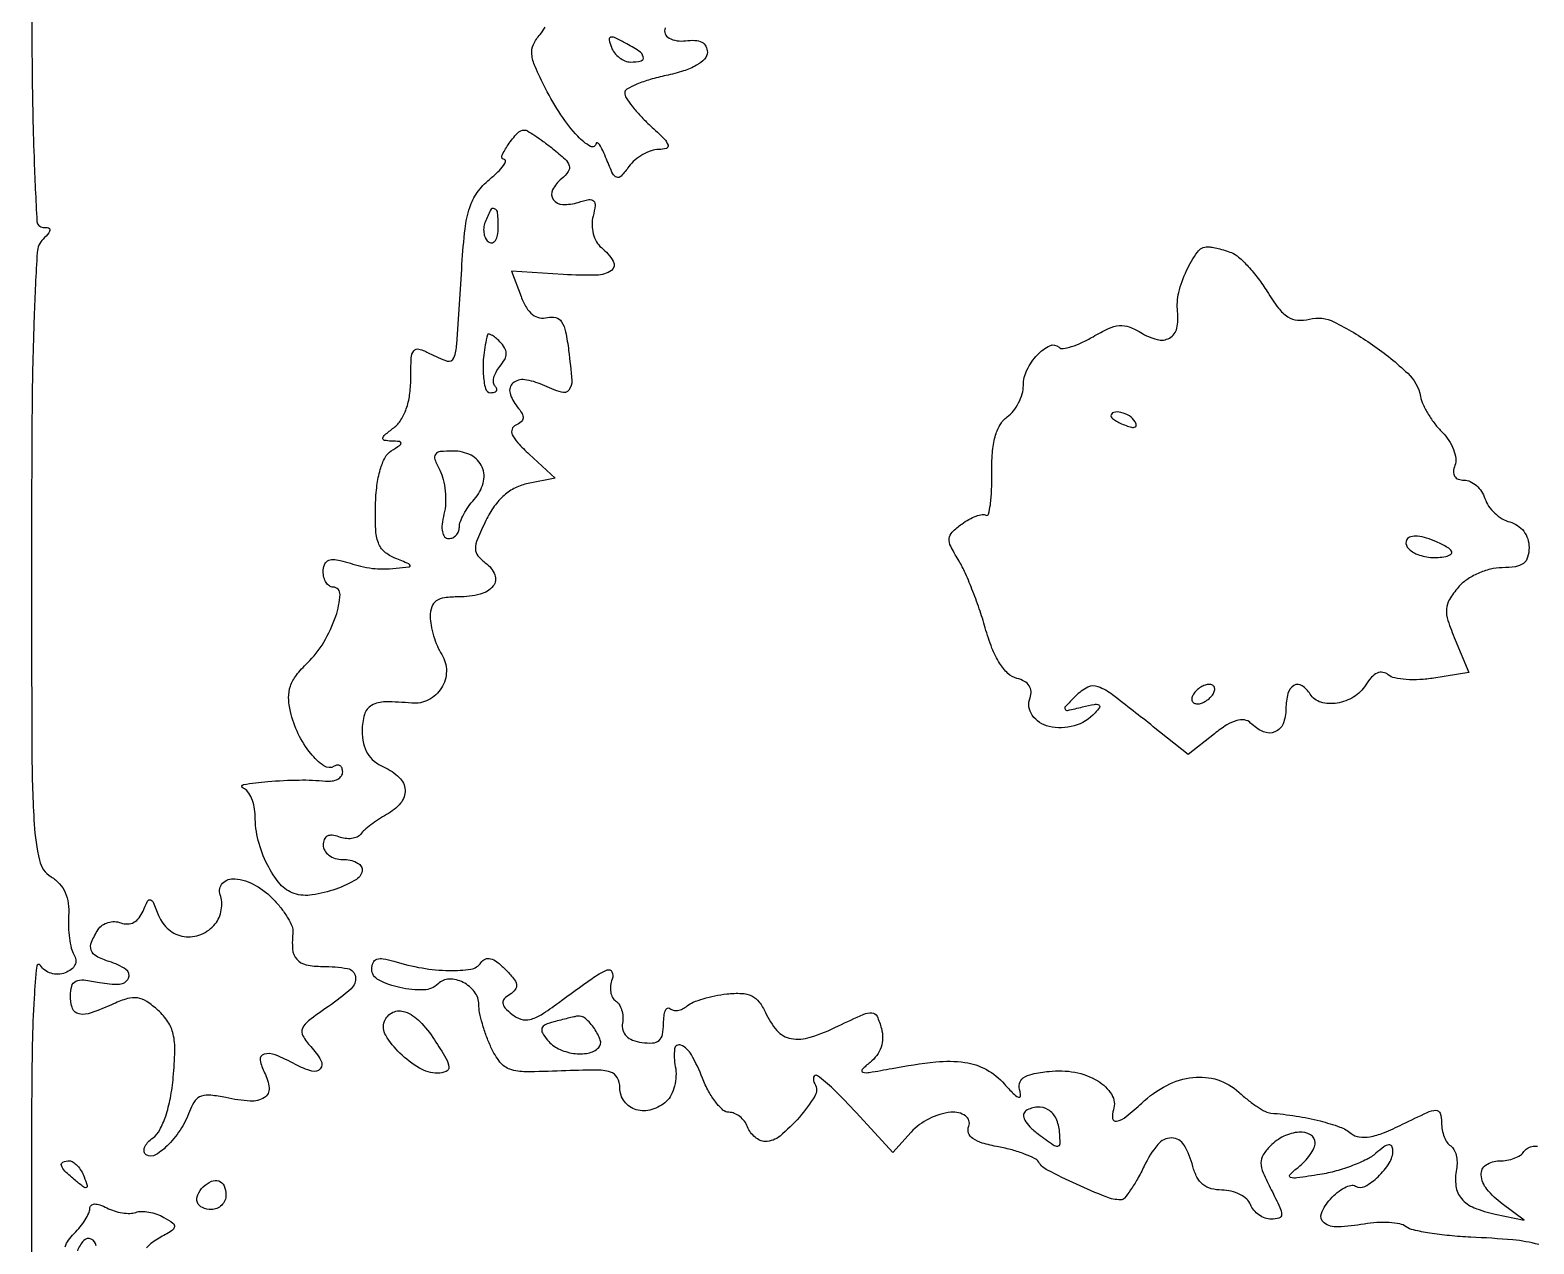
# Model space of a CAD drawing. Extents: x 0 to 4160, y 0 to 3120.
# Drawn here: x -0.1 to 154.5, y 2606.5 to 2731.3 of the extents above; entities that cross this region are included whole.
import ezdxf

# ---------------------------------------------------------------- set-up
doc = ezdxf.new("R2010")
doc.units = 0

msp = doc.modelspace()

# ---------------------------------------------------------------- linework, layer by layer
for points in [[(4159.499279, 606.274193, 0.000001), (4159.667734, 974.478125, 0.000057)], [(757.647081, 3119.740147, 0.000002), (520.492565, 3119.487217, 0.4139)], [(1964.75, 0.149832, 0.000016), (2717.930904, 0.232101, 0.000028), (3351.473438, 0.357111)], [(0, 2744.5, 0.001626), (0.053936, 2727.918699, 0.007325), (0.258955, 2718.229167, 0.004362), (0.553773, 2711.612699, 0.398701), (1.2, 2711, -0.051663), (1.742599, 2710.943785, -0.354955), (1.9, 2710.75, -0.180052), (1.777696, 2710.421376, -0.018208), (1.2, 2709.8, 0.184052), (0.580391, 2708.417609, 0.005181), (0.269012, 2701.794126, 0.007242), (0.058233, 2692.2713, 0.001912), (0, 2677.040547, 0.001004), (0.040569, 2656.834466, 0.014324), (0.275924, 2649.63135, 0.040762), (0.810098, 2645.915797, 0.199662), (2.014547, 2644.222988, -0.069607), (2.880245, 2643.4979, -0.078319), (3.473208, 2642.58938, -0.0732), (3.784219, 2641.490406, -0.05147), (3.818708, 2640.203824, 0.027303), (3.794086, 2639.056621, 0.025901), (3.893144, 2637.89297, 0.026826), (4.089402, 2636.874425, 0.077551), (4.367543, 2636.21432, -0.112211), (4.553817, 2635.67065, -0.140406), (4.462724, 2635.147476, -0.119737), (4.08723, 2634.692254, -0.069193), (3.462457, 2634.34722, -0.081949), (2.746237, 2634.199889, -0.082222), (2.021524, 2634.290755, -0.084753), (1.38293, 2634.605482, -0.095114), (0.914388, 2635.104283, 0.711851), (0.538302, 2635.015849, 0.01031), (0.268326, 2631.729261, 0.010736), (0.078176, 2626.962386, 0.00436), (0.015313, 2620.465608), (0, 2604.431215)], [(65.161823, 2731.510471, 0.39362), (65.560184, 2730.459999, 0.150241), (67.25, 2730.187142, -0.046913), (68.224577, 2730.230446, -0.109077), (68.926177, 2730.038803, -0.150451), (69.345903, 2729.621417, -0.122998), (69.5, 2729.004473, -0.192945), (69.222703, 2728.312637, -0.074068), (68.389675, 2727.66543, -0.05166), (67.058527, 2727.087788, -0.024576), (65.25, 2726.612392, 0.019148), (63.6215, 2726.203158, 0.029153), (62.248437, 2725.71316, 0.028634), (61.234769, 2725.213058, 0.270101), (61, 2724.810169, 0.147434), (61.147708, 2724.320128, 0.020468), (61.777269, 2723.450193, 0.021981), (62.632786, 2722.457538, 0.017027), (63.646023, 2721.452251, -0.009303), (65.056165, 2720.09574, -0.112671), (65.453971, 2719.463732, -0.422342), (65.283543, 2719.121338, -0.077584), (64.506265, 2719, 0.08151), (63.728077, 2718.872291, 0.047981), (62.865732, 2718.485938, 0.046451), (62.05527, 2717.919569, 0.058144), (61.429161, 2717.25, -0.024325), (60.628288, 2716.268399, -0.296623), (60.18148, 2716.149016, -0.208101), (59.778624, 2716.506621, -0.013019), (59.132305, 2718, 0.013197), (58.740727, 2718.903895, 0.036496), (58.403528, 2719.509344, 0.133861), (58.188519, 2719.699273, 0.531999), (58.063386, 2719.627555, -0.552727), (57.482724, 2719.319028, -0.076381), (56.168663, 2720.368538, -0.039628), (54.437633, 2722.575242, -0.028563), (52.858042, 2725.278261, -0.013859), (51.787497, 2727.528674, -0.079295), (51.451075, 2728.8033, -0.134309), (51.617849, 2729.791286, -0.070438), (52.300642, 2730.845159, 0.048456), (52.817296, 2731.570854, 0.048732)], [(154.990636, 2606.401663, 0.043608), (152.339016, 2606.872654, 0.011252), (148, 2607.159996, -0.013057), (145.810411, 2607.31294, -0.016086), (143.780023, 2607.5743, -0.014552), (142.106619, 2607.894901, -0.10329), (141.357526, 2608.233247, 0.109608), (140.706658, 2608.517492, 0.032375), (139.621265, 2608.657935, 0.030798), (138.346215, 2608.660961, 0.028803), (137.051175, 2608.509016, -0.032095), (134.326147, 2608.207448, -0.171958), (132.917954, 2608.634635, -0.342701), (132.644451, 2609.602655, -0.087878), (133.568504, 2611.075696, -0.0377), (134.283008, 2611.754619, -0.05136), (135.025019, 2612.24275, -0.062507), (135.685546, 2612.487156, -0.19832), (136.141318, 2612.412661, 0.268671), (137.11995, 2612.384636, 0.066133), (138.473067, 2613.367881, 0.062479), (139.622812, 2614.773677, 0.141111), (140, 2616.083559, 0.137627), (139.878464, 2616.51674, 0.307848), (139.581726, 2616.651555, 0.115614), (139.062424, 2616.431357, 0.021661), (138.25, 2615.781649, -0.064663), (137.302628, 2615.149063, -0.024398), (135.839062, 2614.51155, -0.023681), (134.159779, 2613.964976, -0.026607), (132.5, 2613.604065, -0.004687), (130.133306, 2613.242655, -0.114833), (129.475824, 2613.299672, -0.558437), (129.40696, 2613.584738, -0.030134), (130.25, 2614.337646, 0.036405), (130.919641, 2614.950946, 0.037518), (131.485938, 2615.64908, 0.040301), (131.87911, 2616.326395, 0.11181), (132, 2616.860243, 0.268782), (131.520646, 2617.687536, 0.149072), (130.347196, 2617.955524, 0.097098), (128.783421, 2617.531096, 0.081878), (127.387298, 2616.530155, 0.057381), (126.657158, 2615.609997, 0.145438), (126.433969, 2614.794923, 0.096772), (126.654687, 2613.781864, 0.017448), (127.484406, 2612.030155, -0.008533), (128.382313, 2610.218686, -0.11041), (128.548136, 2609.488105, -0.326947), (128.282827, 2609.123248, -0.077679), (127.494295, 2609, -0.087152), (126.85603, 2609.112103, -0.066407), (126.225535, 2609.440625, -0.065846), (125.698075, 2609.926584, -0.082289), (125.361626, 2610.5, 0.118948), (124.966225, 2611.074016, 0.065181), (124.257756, 2611.559375, 0.059208), (123.362722, 2611.888307, 0.058544), (122.412063, 2612, -0.063879), (121.293393, 2612.143505, -0.107386), (120.452306, 2612.569818, -0.103891), (119.845984, 2613.318554, -0.056997), (119.428805, 2614.427642, 0.073332), (118.518395, 2616.628003, 0.262275), (117.244245, 2617.355996, 0.22794), (115.80955, 2616.67684, 0.059416), (114.41315, 2614.458219, -0.01684), (113.72891, 2613.133397, -0.024314), (113.029765, 2612.015852, -0.021824), (112.392659, 2611.180033, -0.222533), (112.008183, 2611, -0.095714), (110.506849, 2611.290053, -0.012222), (107.472925, 2612.59477, -0.010299), (104.472848, 2614.048316, -0.137215), (103.579426, 2614.871486, 0.14045), (103.150384, 2615.261784, 0.02407), (102.129886, 2615.706466, 0.02459), (100.844592, 2616.123346, 0.019759), (99.427462, 2616.44763, -0.022972), (97.773289, 2616.837354, -0.082637), (96.79676, 2617.299729, -0.161562), (96.37, 2617.868949, -0.174072), (96.385032, 2618.560993, 0.351771), (96.040339, 2619.636702, 0.173849), (94.555831, 2619.99989, 0.089717), (92.294803, 2619.3417, 0.093522), (90.444852, 2617.939062), (88.579729, 2615.878124), (84.82999, 2619.939062, 0.011516), (82.46203, 2622.387907, 0.042607), (80.810917, 2623.76176, 0.530591), (80.432485, 2623.61637, 0.19801), (80.545752, 2622.925972, -0.283271), (80.547628, 2621.67166, -0.040349), (78.960338, 2619.500302, -0.041734), (76.978429, 2617.557305, -0.174764), (75.432675, 2617, -0.108165), (74.923803, 2617.111388, -0.066426), (74.402886, 2617.440625, -0.06185), (73.949383, 2617.926496, -0.065344), (73.638374, 2618.5, 0.071759), (73.317852, 2619.073445, 0.063768), (72.836836, 2619.559375, 0.066852), (72.27512, 2619.888201, 0.099352), (71.718031, 2620, -0.18412), (71.108228, 2620.232434, -0.045575), (70.364905, 2621.028125, -0.040526), (69.624428, 2622.160086, -0.031103), (69, 2623.5, 0.033052), (67.863056, 2625.915082, 0.166465), (66.771972, 2626.901031, 0.507048), (66.124826, 2626.518703, 0.072004), (66.207081, 2624.697056, -0.059678), (66.275097, 2623.722353, -0.050325), (66.120336, 2622.699129, -0.052573), (65.779712, 2621.782315, -0.089906), (65.293573, 2621.129525, -0.116736), (63.789946, 2620.270723, -0.142875), (62.177681, 2620.266389, -0.164149), (60.968148, 2621.105536, -0.160856), (60.501795, 2622.513349, 0.12423), (60.235175, 2623.565871, 0.20125), (59.526969, 2624.136595, 0.073167), (58.02693, 2624.340405, 0.007801), (54.5, 2624.246456, -0.009692), (50.821057, 2624.162385, -0.082503), (49.196609, 2624.426489, -0.149426), (48.1766, 2625.158479, -0.054681), (47.25, 2626.69582, -0.020827), (46.771486, 2627.854906, -0.01822), (46.367188, 2629.102258, -0.018605), (46.084953, 2630.256582, -0.050691), (46, 2631.092376, 0.1638), (45.568851, 2632.373148, 0.113882), (44.386569, 2633.358056, 0.120828), (42.949435, 2633.690457, 0.195486), (41.809406, 2633.209406, -0.193177), (40.33068, 2632.577673, -0.060527), (37.887512, 2632.819884, -0.06288), (35.68542, 2633.61204, -0.282118), (35, 2634.730131, -0.101807), (35.134552, 2635.384096, -0.207807), (35.508873, 2635.736455, -0.129337), (36.177143, 2635.795522, -0.032487), (37.25, 2635.539744, 0.031493), (40.168171, 2634.837898, 0.038968), (42.950055, 2634.572359, 0.042033), (45.19375, 2634.722348, 0.215911), (46.213836, 2635.384948, -0.148288), (46.64733, 2635.755236, -0.170307), (47.18791, 2635.795918, -0.099245), (47.86622, 2635.459763, -0.031874), (48.713836, 2634.713836, -0.024829), (49.569219, 2633.769002, -0.125512), (49.867442, 2633.129545, -0.214088), (49.743828, 2632.613573, -0.090268), (49.202666, 2632.125565, 0.05822), (48.616133, 2631.660827, 0.224718), (48.464261, 2631.234663, 0.165997), (48.68338, 2630.755301, 0.030092), (49.407739, 2630.07657, 0.095979), (50.331447, 2629.570323, 0.139207), (51.255473, 2629.5395, 0.081032), (52.410174, 2630.034523, 0.017561), (54.205073, 2631.26731, -0.005043), (57.642605, 2633.757186, -0.05042), (59.185157, 2634.632262, -0.408457), (59.688007, 2634.442825, -0.203066), (59.713613, 2633.69607, 0.061656), (59.547514, 2633.026766, 0.069612), (59.560024, 2632.365023, 0.079803), (59.741739, 2631.811439, 0.136026), (60.070194, 2631.456618, -0.116401), (60.42601, 2631.100847, -0.06347), (60.683102, 2630.535707, -0.057941), (60.809107, 2629.860187, -0.058143), (60.77652, 2629.174593, 0.105953), (60.811388, 2628.44058, 0.131145), (61.149881, 2627.848549, 0.107429), (61.802391, 2627.424238, 0.05542), (62.75, 2627.180449, 0.047209), (63.871618, 2627.127995, 0.165988), (64.534184, 2627.390018, 0.168753), (64.891761, 2627.999085, 0.049169), (65, 2629.097116, -0.027858), (65.045422, 2629.911728, -0.071019), (65.193285, 2630.48316, -0.180719), (65.411124, 2630.715785, -0.321991), (65.657991, 2630.675343, 0.145507), (65.993127, 2630.493814, 0.088459), (66.446964, 2630.479754, 0.074979), (66.948718, 2630.632312, 0.062049), (67.41987, 2630.933498, -0.075895), (68.043579, 2631.308407, -0.023677), (69.075066, 2631.676047, -0.023059), (70.282347, 2631.982937, -0.023543), (71.50444, 2632.174822, -0.038152), (73.019634, 2632.223928, -0.101334), (74.065037, 2631.961611, -0.116836), (74.83469, 2631.338655, -0.060435), (75.47144, 2630.26916, 0.076281), (76.662027, 2628.405762, 0.168211), (78.111883, 2627.582027, 0.124892), (80.075881, 2627.710122, 0.034125), (82.980648, 2628.876562, -0.006623), (85.540399, 2630.071742, -0.121006), (86.418213, 2630.233965, -0.276955), (86.949541, 2629.87166, -0.04268), (87.401916, 2628.619401, -0.06843), (87.525502, 2627.633515, -0.077893), (87.36706, 2626.69596, -0.077651), (86.928693, 2625.849551, -0.067449), (86.234395, 2625.130031, 0.030989), (85.416928, 2624.39773, 0.5735), (85.490003, 2624.126393, 0.108878), (86.155563, 2624.093481, 0.004581), (88.5, 2624.511994, -0.019106), (92.985651, 2625.178961, -0.062188), (95.984561, 2625.134529, -0.092347), (98.192899, 2624.39485, -0.085424), (100.056063, 2622.894918, 0.013118), (100.95569, 2621.926884, 0.08997), (101.48422, 2621.552492, 0.504288), (101.693252, 2621.66595, 0.110769), (101.653925, 2622.148792, -0.124254), (101.6095, 2622.960618, -0.196174), (101.986509, 2623.536054, -0.100741), (102.908042, 2623.928458, -0.021388), (104.639423, 2624.20607, -0.075391), (107.29222, 2624.1151, -0.088688), (109.640972, 2623.226495, -0.118558), (111.077872, 2621.820253, -0.226037), (111.260148, 2620.25, 0.118072), (111.176419, 2619.361735, 0.442182), (111.58652, 2619.082937, 0.110298), (112.576775, 2619.567793, 0.018752), (114.176948, 2620.950225, -0.067488), (116.738623, 2622.760727, -0.092395), (119.433553, 2623.583196, -0.104762), (121.985875, 2623.335314, -0.111571), (124.153383, 2622.071729, 0.019893), (125.082614, 2621.272634, 0.022534), (126.035697, 2620.584415, 0.022489), (126.88958, 2620.077928, 0.10364), (127.438561, 2619.917769, -0.01987), (130.048833, 2619.610832, -0.022765), (132.509105, 2619.106197, -0.023618), (134.54901, 2618.486212, -0.087835), (135.711532, 2617.824444, 0.138349), (136.52798, 2617.46202, 0.079911), (137.61042, 2617.480059, 0.052016), (139.047609, 2617.893461, 0.018858), (140.986456, 2618.763336, -0.00577), (143.529282, 2619.985105, -0.098815), (144.42389, 2620.20344, -0.3415), (144.855816, 2619.897828, -0.07435), (145, 2618.933557, 0.047032), (145.069527, 2618.196054, 0.046385), (145.275694, 2617.480956, 0.050318), (145.578564, 2616.890503, 0.111134), (145.938533, 2616.537989, -0.131686), (146.272461, 2616.183369, -0.063137), (146.49874, 2615.59541, -0.056082), (146.591617, 2614.880712, -0.051905), (146.527682, 2614.143742, 0.08106), (146.478196, 2612.407021, 0.145858), (147.058197, 2611.118477, 0.119026), (148.356115, 2610.189469, 0.044713), (150.510017, 2609.535145), (153.5, 2608.911723), (151.25, 2610.577833, -0.061553), (149.65979, 2612.090281, -0.155674), (149.076575, 2613.556267, -0.267437), (149.575248, 2614.581061, -0.149927), (150.940983, 2615, 0.044932), (151.727304, 2615.070805, 0.045411), (152.485421, 2615.280921, 0.049476), (153.107993, 2615.589373, 0.115092), (153.473008, 2615.956326, -0.117381), (153.800457, 2616.282553, -0.08177), (154.285611, 2616.480087, -0.074941), (154.850866, 2616.521925, -0.0728)], [(3.459561, 2606.174033, -0.064291), (3.816519, 2606.852442, -0.043184), (4.380952, 2607.52381, 0.027059), (5.000617, 2608.214437, 0.029322), (5.524405, 2608.950365, 0.030607), (5.893659, 2609.628312, 0.109824), (6, 2610.106612, -0.203974), (6.136676, 2610.427706, -0.184439), (6.470477, 2610.569293, -0.094294), (7.019963, 2610.485319, -0.033851), (7.75, 2610.170311, 0.042426), (8.509142, 2609.858053, 0.0375), (9.342058, 2609.662618, 0.039402), (10.122813, 2609.602583, 0.08595), (10.712324, 2609.705902, -0.088684), (11.298459, 2609.805354, -0.041555), (12.067192, 2609.734512, -0.039442), (12.883116, 2609.522866, -0.04442), (13.622227, 2609.191536, -0.028387), (14.546644, 2608.602965, -0.302301), (14.696015, 2608.206055, -0.20176), (14.399304, 2607.795123, -0.013965), (13.131895, 2607.070588, 0.081705), (11.823698, 2606.066886, 0.26322)], [(6.645695, 2606.274127, 0.280086), (6.146222, 2606.965247, 0.312633), (5.365087, 2606.801047, 0.104015), (4.720238, 2605.75, -0.07378)]]:
    msp.add_lwpolyline(points, format="xyb")
for points in [[(59.629494, 2729.523139, 0.073124), (59.957033, 2728.940857, 0.064109), (60.451483, 2728.447422, 0.066866), (61.030779, 2728.113586, 0.097624), (61.606989, 2728, 0.058665), (62.683541, 2728.126747, 0.429399), (62.916515, 2728.528756, 0.178579), (62.468054, 2729.131857, 0.021649), (61.022505, 2729.987955, 0.013467), (59.957994, 2730.521298, 0.192214), (59.542176, 2730.545332, 0.385819), (59.397061, 2730.287291, 0.035579)], [(53.582147, 2719.114043, -0.018188), (54.876451, 2718.017458, -0.136992), (55.298023, 2717.343911, -0.233418), (55.192854, 2716.737311, -0.062024), (54.500887, 2716.000736, 0.101857), (53.583693, 2714.854988, 0.279753), (53.656727, 2713.863346, 0.235562), (54.627932, 2713.346524, 0.083613), (56.230562, 2713.573178, -0.028711), (57.328289, 2713.853387, -0.240777), (57.805012, 2713.716283, -0.24381), (57.969425, 2713.251362, -0.029358), (57.74964, 2712.150622, 0.067747), (57.641866, 2711.260498, 0.060847), (57.768241, 2710.339336, 0.063546), (58.1017, 2709.515969, 0.091844), (58.603235, 2708.914323, -0.08014), (59.829531, 2707.510874, -0.398421), (59.640149, 2706.577064, -0.149936), (58.10321, 2706.076658, -0.020352), (54.678981, 2706.15745), (49.357961, 2706.5), (50.346359, 2703.88739, 0.04221), (50.886733, 2702.757347, 0.091479), (51.51403, 2702.031751, 0.12108), (52.234371, 2701.697462, 0.112796), (53.048001, 2701.722804, -0.127536), (53.90447, 2701.724582, -0.188461), (54.50725, 2701.290439, -0.093818), (54.922572, 2700.271311, -0.019012), (55.238701, 2698.335413, -0.01096), (55.555088, 2695.242233, -0.185066), (55.270591, 2694.274684, -0.317965), (54.508265, 2694.036266, -0.02874), (52.539937, 2694.79985, 0.071444), (50.715863, 2695.334022, 0.2178), (49.50753, 2694.977823, 0.292599), (49.208529, 2693.960735, 0.102694), (49.955648, 2692.553441, -0.038245), (50.442723, 2691.865768, -0.157894), (50.55578, 2691.375439, -0.206331), (50.349287, 2690.991585, -0.070474), (49.791738, 2690.665214, 0.218174), (49.412331, 2690.259826, 0.191555), (49.444914, 2689.676886, 0.07891), (50.006678, 2688.841234, 0.019711), (51.177338, 2687.678435), (53.854675, 2685.220935), (51.079043, 2684.665809, 0.066391), (49.768156, 2684.216821, 0.064152), (48.603877, 2683.43609, 0.058536), (47.590923, 2682.315587, 0.041792), (46.728709, 2680.859278, 0.013157), (45.851423, 2678.919377, 0.099991), (45.654047, 2677.941052, 0.175293), (45.914722, 2677.220907, 0.061342), (46.729778, 2676.45564, -0.140651), (47.64883, 2675.271347, -0.271248), (47.476207, 2674.123441, -0.162608), (46.149391, 2673.274131, -0.061828), (43.940983, 2673, 0.031945), (42.474295, 2672.906197, 0.118707), (41.615146, 2672.578835, 0.165008), (41.156382, 2671.966987, 0.079241), (41, 2670.986431, 0.046969), (41.085588, 2670.077339, 0.026766), (41.349514, 2669.004687, 0.026527), (41.73405, 2667.94407, 0.039367), (42.189836, 2667.067632, -0.143272), (42.66865, 2665.361732, -0.136834), (42.165812, 2663.632252, -0.136676), (40.839834, 2662.411252, -0.14283), (39.096912, 2662.078231, 0.024221), (36.400453, 2662.203746, 0.127332), (34.977582, 2661.832507, 0.196186), (34.24261, 2660.913952, 0.071968), (34, 2659.237128, 0.05215), (34.135784, 2657.938815, 0.083193), (34.542913, 2656.902735, 0.088325), (35.24382, 2656.098104, 0.066235), (36.25, 2655.487128, -0.088019), (37.820232, 2654.437993, -0.19102), (38.413309, 2653.140358, -0.192289), (37.954502, 2651.795332, -0.089194), (36.5, 2650.608986, 0.018143), (35.686721, 2650.118639, 0.017242), (34.896834, 2649.562648, 0.017486), (34.233357, 2649.023063, 0.056554), (33.850925, 2648.604283, -0.132834), (33.483572, 2648.307462, -0.072895), (32.922244, 2648.152143, -0.064247), (32.261447, 2648.154722, -0.058614), (31.600925, 2648.322898, 0.063223), (30.921335, 2648.489298, 0.152166), (30.417946, 2648.393445, 0.178827), (30.108837, 2648.045741, 0.093469), (30, 2647.468615, 0.135114), (30.154154, 2646.908572, 0.100388), (30.5875, 2646.431406, 0.086919), (31.235706, 2646.11027, 0.071767), (32, 2646, -0.049264), (32.765358, 2645.924407, -0.069261), (33.4125, 2645.698979, -0.089436), (33.848134, 2645.366503, -0.18727), (34, 2644.975249, -0.26615), (33.405769, 2643.937981, -0.047223), (31.29655, 2642.955442, -0.048205), (28.866084, 2642.347178, -0.114554), (27.019675, 2642.493755, -0.141991), (25.56999, 2643.4632, -0.058102), (24.253298, 2645.45895, -0.054036), (23.317035, 2647.952727, -0.06288), (23, 2650.46372, 0.048994), (22.907294, 2651.407548, 0.053661), (22.632813, 2652.285423, 0.060538), (22.229011, 2652.972737, 0.134593), (21.75, 2653.337719, -0.757936), (21.789718, 2653.697817, -0.01999), (24.297359, 2654.009976, -0.017258), (27.534126, 2654.169867, -0.029063), (30.25, 2654.052296, 0.062269), (30.919237, 2654.067694, 0.087031), (31.485937, 2654.256126, 0.109821), (31.863303, 2654.582716, 0.161029), (32, 2654.996159, 0.083417), (31.934764, 2655.384464, 0.162109), (31.745509, 2655.631199, 0.181697), (31.463643, 2655.698859, 0.107837), (31.133647, 2655.582598, -0.301395), (30.075847, 2655.616351, -0.069503), (28.711196, 2656.903423, -0.056566), (27.437607, 2658.92201, -0.054254), (26.627093, 2661.20284, -0.052561), (26.442984, 2662.633163, -0.08976), (26.629595, 2663.819286, -0.081061), (27.240065, 2664.945139, -0.036274), (28.368196, 2666.20284, 0.067089), (30.055746, 2668.334298, 0.052043), (31.295268, 2671.024859, 0.068034), (31.727616, 2673.250601, 0.430713), (31.019052, 2674, -0.156125), (30.630391, 2674.124392, -0.097521), (30.299347, 2674.474885, -0.079697), (30.075898, 2674.998445, -0.061158), (30, 2675.616631, -0.08524), (30.114141, 2676.281294, -0.166661), (30.444119, 2676.697438, -0.148757), (30.991371, 2676.851689, -0.063811), (31.75, 2676.738538, 0.006163), (33.837479, 2676.176098, 0.028436), (35.065084, 2675.934906, 0.038598), (36.129212, 2675.870993, 0.018374), (37.5, 2675.944965, 0.0049), (38.81522, 2676.07753, 0.417), (38.928557, 2676.220472, 0.26981), (38.79137, 2676.402126, 0.003273), (37.37485, 2676.984977, -0.083437), (36.294674, 2677.647677, -0.126586), (35.673733, 2678.551071, -0.077439), (35.392388, 2679.969726, -0.017082), (35.37485, 2682.458091, -0.023765), (35.524656, 2684.461627, -0.04054), (35.863139, 2686.104509, -0.050463), (36.359219, 2687.328507, -0.131039), (37, 2688.021188, 0.007776), (37.882987, 2688.598756, 0.248957), (38, 2688.819196, 0.389984), (37.864206, 2688.966819, 0.013007), (37, 2689.016491, -0.039234), (36.287044, 2689.09511, -0.411734), (36.136478, 2689.31454, -0.175012), (36.340883, 2689.666385, -0.012171), (37.25, 2690.392046, 0.089294), (37.98773, 2691.194536, 0.057262), (38.540579, 2692.336504, 0.049241), (38.885452, 2693.757705, 0.034929), (39, 2695.395426, -0.011149), (39.048412, 2697.566261, -0.148009), (39.311163, 2698.312654, -0.319056), (39.842666, 2698.489225, -0.048649), (40.934259, 2698.035184, 0.042647), (42.750875, 2697.253919, 0.406154), (43.441929, 2697.588324, 0.070541), (43.736855, 2698.988104, 0.001092), (44.269168, 2707.213757, -0.012653), (44.589031, 2710.849853, -0.05014), (45.063195, 2713.039634, -0.077062), (45.841408, 2714.58211, -0.063933), (47.094458, 2715.930488, 0.017544), (47.958313, 2716.702663, 0.040256), (48.537091, 2717.354861, 0.08792), (48.75618, 2717.786199, 0.491489), (48.627555, 2717.966731, -0.524005), (48.383569, 2718.349615, -0.051221), (49.010234, 2719.495803, -0.03884), (49.967056, 2720.678227, -0.206051), (50.714715, 2721, -0.137517), (51.00318, 2720.919133, -0.008786), (51.750827, 2720.446, -0.012342), (52.62949, 2719.836501, -0.008843)], [(46.650663, 2711.532025, 0.066719), (46.506898, 2710.926665, 0.072258), (46.533742, 2710.321649, 0.081026), (46.720854, 2709.809536, 0.126981), (47.043674, 2709.473008, 0.214542), (47.405148, 2709.42542, 0.177225), (47.719079, 2709.660421, 0.099152), (47.931736, 2710.193244, 0.045552), (48, 2710.940983, 0.020503), (47.936989, 2712.476999, 0.275668), (47.622791, 2712.917133, 0.395517), (47.205874, 2712.769457, 0.027681)], [(123.397977, 2708.400776, -0.091312), (124.137388, 2707.948938, -0.024657), (125.118002, 2706.978957, -0.024107), (126.141481, 2705.747286, -0.022894), (127.060565, 2704.402004, 0.024281), (128.227497, 2702.704066, 0.086015), (129.192615, 2701.807648, 0.12488), (130.193685, 2701.466513, 0.081646), (131.415367, 2701.568114, -0.179855), (133.938151, 2701.289481, -0.035656), (137.908678, 2698.924574, -0.036332), (141.522725, 2695.995424, -0.157997), (142.836245, 2693.611794, 0.061132), (143.101518, 2692.790356, 0.027685), (143.634332, 2691.79103, 0.026907), (144.320589, 2690.785748, 0.033165), (145.068132, 2689.931868, -0.051566), (145.746312, 2689.097254, -0.053664), (146.228836, 2688.152236, -0.059543), (146.457003, 2687.243205, -0.123975), (146.37033, 2686.522681, 0.073392), (146.227609, 2685.88411, 0.159757), (146.347271, 2685.402373, 0.169574), (146.721266, 2685.103302, 0.084849), (147.325624, 2685, -0.110253), (147.959073, 2684.858602, -0.071298), (148.589366, 2684.444216, -0.066276), (149.121043, 2683.831235, -0.068808), (149.465731, 2683.107971, 0.075186), (149.840797, 2682.346013, 0.052611), (150.467611, 2681.620634, 0.052369), (151.236174, 2681.038313, 0.072118), (152.033119, 2680.70159, -0.084055), (152.823088, 2680.345496, -0.083547), (153.453715, 2679.74861, -0.082542), (153.85982, 2678.971329, -0.079353), (154, 2678.09362, -0.070716), (153.854684, 2677.071295, -0.162029), (153.418307, 2676.438427, -0.126328), (152.603273, 2676.099065, -0.03582), (151.222241, 2676, 0.06114), (150.023321, 2675.852846, 0.044244), (148.749877, 2675.412834, 0.044566), (147.586003, 2674.761518, 0.065954), (146.716432, 2673.981785, 0.040789), (145.815538, 2672.737225, 0.121962), (145.504949, 2671.741314, 0.094969), (145.657698, 2670.571056, 0.019156), (146.395206, 2668.596564), (147.802031, 2665.229559), (144.214244, 2664.647341, -0.02723), (142.759741, 2664.491952, -0.030791), (141.355943, 2664.5054, -0.032294), (140.182184, 2664.665674, -0.123739), (139.522025, 2664.981721, 0.1318), (138.968658, 2665.235932, 0.147818), (138.388642, 2665.163072, 0.104051), (137.793705, 2664.733082, 0.044871), (137.200322, 2663.949159, -0.11421), (135.969239, 2662.718775, -0.098487), (134.255364, 2662.07105, -0.111803), (132.598888, 2662.166709, -0.186326), (131.5, 2663, 0.109111), (130.654516, 2663.870298, 0.288344), (129.823054, 2663.887793, 0.196298), (129.199357, 2663.054827, 0.063848), (129, 2661.5, -0.094503), (128.70554, 2659.955974, -0.204973), (127.871385, 2659.11485, -0.202872), (126.679625, 2659.132845, -0.092762), (125.37132, 2660.02868, 0.160385), (124.742266, 2660.346114, 0.109201), (123.936196, 2660.291002, 0.06897), (122.917098, 2659.831582, 0.026323), (121.641559, 2658.932691), (118.940479, 2656.808021), (115.356769, 2659.65401, 0.003959), (111.174002, 2662.922067, 0.07073), (109.690891, 2663.759659, 0.215204), (108.617827, 2663.704812, 0.077753), (107.355369, 2662.78394, 0.006507), (106.304824, 2661.705691, 0.350172), (106.281886, 2661.438746, 0.308762), (106.546149, 2661.331998, 0.005706), (108.086605, 2661.686935, -0.012167), (109.30051, 2661.950162, -0.160383), (109.749938, 2661.891929, -0.450897), (109.822452, 2661.636574, -0.044502), (109.380699, 2661.066742, -0.135865), (107.221069, 2659.735762, -0.12874), (104.636312, 2659.668098, -0.182718), (102.918352, 2660.821725, -0.251193), (102.689322, 2662.632768, 0.106219), (102.791199, 2663.285791, 0.136426), (102.596155, 2663.858842, 0.115804), (102.098509, 2664.314128, 0.06374), (101.329145, 2664.624178, -0.126677), (100.40584, 2665.137959, -0.06278), (99.551188, 2666.182806, -0.047252), (98.770153, 2667.736615, -0.023943), (98.073565, 2669.814523, 0.013581), (97.459817, 2671.77948, 0.011708), (96.711345, 2673.808986, 0.011861), (95.945484, 2675.618122, 0.033125), (95.296805, 2676.833091, -0.022986), (94.524562, 2678.211524, -0.141935), (94.378472, 2679.002163, -0.173373), (94.692506, 2679.664729, -0.038391), (95.661475, 2680.494415, -0.03031), (96.406103, 2680.972507, -0.039548), (97.14138, 2681.310713, -0.044163), (97.770149, 2681.480534, -0.18432), (98.148664, 2681.40812, 0.503879), (98.405934, 2681.510853, 0.029142), (98.601715, 2682.48106, 0.025538), (98.728389, 2683.888083, 0.013461), (98.749101, 2685.642784, -0.02191), (98.811781, 2687.826383, -0.048123), (99.092023, 2689.471967, -0.065186), (99.595025, 2690.678325, -0.103921), (100.339409, 2691.506231, 0.068246), (100.974935, 2692.119593, 0.048083), (101.512201, 2692.956384, 0.048244), (101.877783, 2693.876309, 0.07058), (102, 2694.737798, -0.114117), (102.368451, 2696.331133, -0.074089), (103.44425, 2697.895522, -0.092853), (104.711821, 2698.830064, -0.319095), (105.664482, 2698.668851, 0.238953), (106.078652, 2698.533304, 0.037052), (106.945699, 2698.733476, 0.034495), (108.012675, 2699.147222, 0.023674), (109.160838, 2699.754081, -0.024598), (110.760294, 2700.595695, -0.086638), (111.878658, 2700.896016, -0.109578), (112.885524, 2700.765628, -0.052844), (114.061199, 2700.193853, 0.074185), (115.751831, 2699.458753, 0.196842), (117.034189, 2699.622057, 0.211781), (117.772153, 2700.617325, 0.085198), (117.859745, 2702.345511, -0.090413), (117.978436, 2704.289153, -0.0485), (118.778601, 2706.56384, -0.047989), (119.89106, 2708.457819, -0.240432), (120.953396, 2709, -0.044973), (121.398242, 2708.959907, -0.015155), (122.035741, 2708.823978, -0.014937), (122.735346, 2708.630165, -0.016572)], [(46.88598, 2699.95, 0.034063), (46.507524, 2697.870892, 0.04231), (46.453714, 2695.906624, 0.048624), (46.68502, 2694.419992, 0.342322), (47.226579, 2694, 0.061488), (47.604701, 2694.046676, 0.183674), (47.81494, 2694.193285, 0.247747), (47.839205, 2694.407411, 0.103498), (47.675343, 2694.657991, -0.176284), (47.509739, 2695.013052, -0.081011), (47.548138, 2695.529362, -0.065162), (47.775326, 2696.122042, -0.049174), (48.166294, 2696.700372, 0.048345), (48.659804, 2697.427789, 0.126394), (48.813698, 2698.035454, 0.136223), (48.651201, 2698.613169, 0.060179), (48.157618, 2699.242382, 0.023108), (47.705198, 2699.654811, 0.046331), (47.306557, 2699.927762, 0.078629), (47.017799, 2700.033447, 0.398416)], [(111, 2691.606989, 0.2252), (111.088769, 2691.419896, 0.029412), (111.455882, 2691.154486, 0.029555), (111.957462, 2690.875192, 0.020646), (112.551938, 2690.618443, 0.036408), (113.131719, 2690.443138, 0.155351), (113.487528, 2690.474315, 0.32948), (113.606889, 2690.674071, 0.1144), (113.492921, 2691.011454, 0.115814), (112.901891, 2691.603931, 0.080554), (112.026239, 2691.969265, 0.115534), (111.291154, 2691.972535, 0.349578)], [(41.989018, 2686.020519, -0.062966), (42.34927, 2685.079535, -0.036343), (42.55138, 2683.882109, -0.035738), (42.580307, 2682.630671, -0.049433), (42.415794, 2681.520519, 0.032112), (42.222592, 2680.468965, 0.076166), (42.249995, 2679.675816, 0.13127), (42.484602, 2679.187178, 0.218932), (42.891592, 2679, 0.104818), (43.314516, 2679.089645, 0.099127), (43.674405, 2679.344057, 0.096483), (43.915615, 2679.724162, 0.093544), (44, 2680.171259, -0.091041), (44.103853, 2680.736897, -0.031794), (44.447707, 2681.493172, -0.03033), (44.940831, 2682.29579, -0.031007), (45.52411, 2683.026642, 0.116118), (46.448665, 2684.701616, 0.172676), (46.334595, 2686.356599, 0.174117), (45.203002, 2687.557787, 0.118157), (43.357827, 2688, 0.023338), (42.019137, 2687.937481, 0.221642), (41.537001, 2687.65527, 0.249931), (41.476213, 2687.12979, 0.029193)], [(141.437291, 2678.898535, 0.315744), (141.482079, 2678.12853, 0.123464), (142.372123, 2677.444389, 0.080712), (143.860048, 2677.066713, 0.075317), (145.428619, 2677.165426, 0.08984), (145.971422, 2677.390072, 0.411756), (146.038, 2677.690617, 0.127777), (145.61593, 2678.086523, 0.016045), (144.487705, 2678.655597, 0.033648), (143.458516, 2679.052182, 0.055321), (142.543179, 2679.228222, 0.073497), (141.836074, 2679.180592, 0.203552)], [(119.5, 2663, 0.076764), (119.338175, 2662.617617, 0.154201), (119.357263, 2662.29375, 0.186277), (119.550471, 2662.079239, 0.117858), (119.881966, 2662, 0.085235), (120.310186, 2662.073533, 0.053414), (120.769763, 2662.29375, 0.051777), (121.189439, 2662.617474, 0.064269), (121.5, 2663, 0.076764), (121.661825, 2663.382383, 0.154201), (121.642737, 2663.70625, 0.186277), (121.449529, 2663.920761, 0.117858), (121.118034, 2664, 0.085235), (120.689814, 2663.926467, 0.053414), (120.230237, 2663.70625, 0.051777), (119.810561, 2663.382526, 0.064269)], [(24.961474, 2641.810977, -0.024872), (25.733391, 2640.895067, -0.02922), (26.366859, 2639.953318, -0.030224), (26.798579, 2639.110285, -0.131873), (26.881947, 2638.560977, 0.04562), (26.845501, 2636.777725, 0.161118), (27.275664, 2635.731928, 0.166964), (28.232929, 2635.170793, 0.049872), (29.940983, 2635, -0.043647), (32.506187, 2634.775645, -0.323535), (33.311744, 2633.945733, -0.251914), (32.860354, 2632.704771, -0.031921), (30.54028, 2630.887166, 0.011754), (28.495641, 2629.414358, 0.127314), (27.869238, 2628.623351, 0.240488), (27.911595, 2627.860857, 0.052061), (28.715321, 2626.762073, -0.051409), (29.766568, 2625.328816, -0.318606), (29.691847, 2624.46983, -0.29955), (28.834837, 2624.218688, -0.048631), (27.151388, 2624.91898, 0.025754), (25.061901, 2625.902416, 0.164387), (23.909353, 2625.974595, 0.386692), (23.520234, 2625.36687, 0.080913), (23.967521, 2624.060688, -0.100876), (24.433183, 2622.502078, -0.27966), (23.949426, 2621.516107, -0.16057), (22.500342, 2621.144776, -0.037176), (19.974776, 2621.50554, 0.028099), (18.441007, 2621.753093, 0.104707), (17.473927, 2621.651356, 0.149678), (16.823256, 2621.195992, 0.080449), (16.347175, 2620.329637, -0.052954), (15.416859, 2618.39254, -0.053437), (14.102808, 2616.700509, -0.062403), (12.764054, 2615.619986, -0.284307), (11.806512, 2615.619582, -0.207935), (11.588168, 2615.93386, -0.143935), (11.627056, 2616.370939, -0.091933), (11.94435, 2616.879292, -0.04956), (12.496211, 2617.373571, 0.115197), (13.190549, 2618.181314, 0.039424), (13.798393, 2619.611602, 0.034096), (14.279703, 2621.458909, 0.023527), (14.58074, 2623.600241, 0.016644), (14.742867, 2626.329291, 0.062333), (14.574393, 2628.034995, 0.090408), (14.03449, 2629.300391, 0.062989), (13.020625, 2630.481334, 0.037626), (11.847148, 2631.39273, 0.109951), (10.895741, 2631.757493, 0.108246), (9.870537, 2631.687089, 0.035842), (8.448885, 2631.158664, -0.019948), (6.125038, 2630.209853, -0.133082), (4.890983, 2630.107023, -0.266589), (4.229348, 2630.667181, -0.08702), (4, 2631.975, -0.066547), (4.134372, 2632.980135, -0.22237), (4.553797, 2633.474657, -0.136469), (5.36907, 2633.604971, -0.021161), (7, 2633.35, 0.057017), (9.052556, 2633.178245, 0.283503), (9.976957, 2633.787769, 0.373961), (9.717341, 2634.689367, 0.066944), (8, 2635.5, -0.042383), (6.677385, 2636.046836, -0.191257), (6.139118, 2636.665418, -0.187516), (6.166105, 2637.49312, -0.040546), (6.845262, 2638.78387, -0.099975), (7.27287, 2639.229554, -0.080391), (7.873271, 2639.516896, -0.07808), (8.550794, 2639.605534, -0.085369), (9.200907, 2639.476399, 0.10086), (9.883056, 2639.362554, 0.114527), (10.52194, 2639.535065, 0.103721), (11.06551, 2639.99151, 0.07065), (11.471117, 2640.692529, -0.017895), (11.930941, 2641.724275, -0.361097), (12.222311, 2641.855339, -0.227504), (12.519744, 2641.595657, -0.009407), (13.067935, 2640.25, 0.126708), (14.107907, 2638.793613, 0.138186), (15.689744, 2638.079645, 0.136314), (17.428503, 2638.292148, 0.121975), (18.894808, 2639.373252, 0.075099), (19.284471, 2640.019189, 0.055741), (19.516349, 2640.820968, 0.056022), (19.564631, 2641.649199, 0.078337), (19.410264, 2642.373252, -0.292378), (19.652485, 2643.553061, -0.228967), (20.908564, 2644.010471, -0.1038), (23.025706, 2643.337417, -0.076677)], [(41.440008, 2627.451216, -0.01174), (42.621454, 2625.552298, -0.111185), (42.913358, 2624.646088, -0.332943), (42.626266, 2624.180591, -0.098604), (41.75, 2624.022236, -0.129316), (39.889337, 2624.547201, -0.060801), (37.890951, 2626.077915, -0.063016), (36.434025, 2627.917516, -0.231606), (36.306055, 2629.355182, -0.193777), (37.165359, 2630.279029, -0.201123), (38.408174, 2630.33103, -0.111556), (39.922285, 2629.344807, -0.047846)], [(53.696896, 2629.300448, 0.039047), (52.825233, 2629.000157, 0.212995), (52.496397, 2628.640928, 0.216529), (52.546993, 2628.160534, 0.04035), (53.069341, 2627.416449, 0.106528), (54.199532, 2626.528722, 0.077713), (55.730615, 2626.057708, 0.082156), (57.244734, 2626.088921, 0.151351), (58.324657, 2626.657991, 0.288338), (58.493642, 2627.399894, 0.065193), (57.883687, 2628.607552, 0.062971), (56.958446, 2629.654686, 0.229962), (56.127555, 2629.883999, 0.010993), (55.776061, 2629.811, 0.002216), (55.154683, 2629.66473, 0.002339), (54.433236, 2629.487952, 0.002185)], [(102.267627, 2620.15748, 0.237723), (102.02514, 2619.757503, 0.142565), (102.140768, 2619.20139, 0.077618), (102.657993, 2618.511249, 0.032135), (103.546146, 2617.750206, 0.00652), (105.065626, 2616.63956, 0.18209), (105.532197, 2616.516483, 0.382402), (105.767581, 2616.775313, 0.020675), (105.726996, 2617.974124, 0.092156), (105.3626, 2619.34958, 0.142203), (104.55208, 2620.263919, 0.159252), (103.451259, 2620.541668, 0.123195)], [(5.415903, 2613.358556, -0.012731), (5.735322, 2612.458284, -0.389672), (5.644403, 2612.258808, -0.27071), (5.382614, 2612.292701, -0.008807), (4.522892, 2612.981001, -0.017238), (3.437502, 2613.946872, -0.127361), (3.075, 2614.530548, -0.389178), (3.234992, 2614.870501, -0.097466), (3.893011, 2615, -0.148172), (4.280616, 2614.882557, -0.058677), (4.708728, 2614.517826, -0.05126), (5.108853, 2613.986565, -0.0442)], [(20, 2611.5, -0.099038), (19.885486, 2610.927543, -0.097945), (19.559375, 2610.440625, -0.097945), (19.072457, 2610.114514, -0.099038), (18.5, 2610, -0.103678), (17.569797, 2610.19498, -0.206496), (17.066255, 2610.735179, -0.193059), (17.095775, 2611.503522, -0.091649), (17.666667, 2612.333333, -0.091649), (18.496478, 2612.904225, -0.193059), (19.264821, 2612.933745, -0.206496), (19.80502, 2612.430203, -0.103678)]]:
    msp.add_lwpolyline(points, format="xyb", close=True)

doc.saveas('drawing.dxf')
